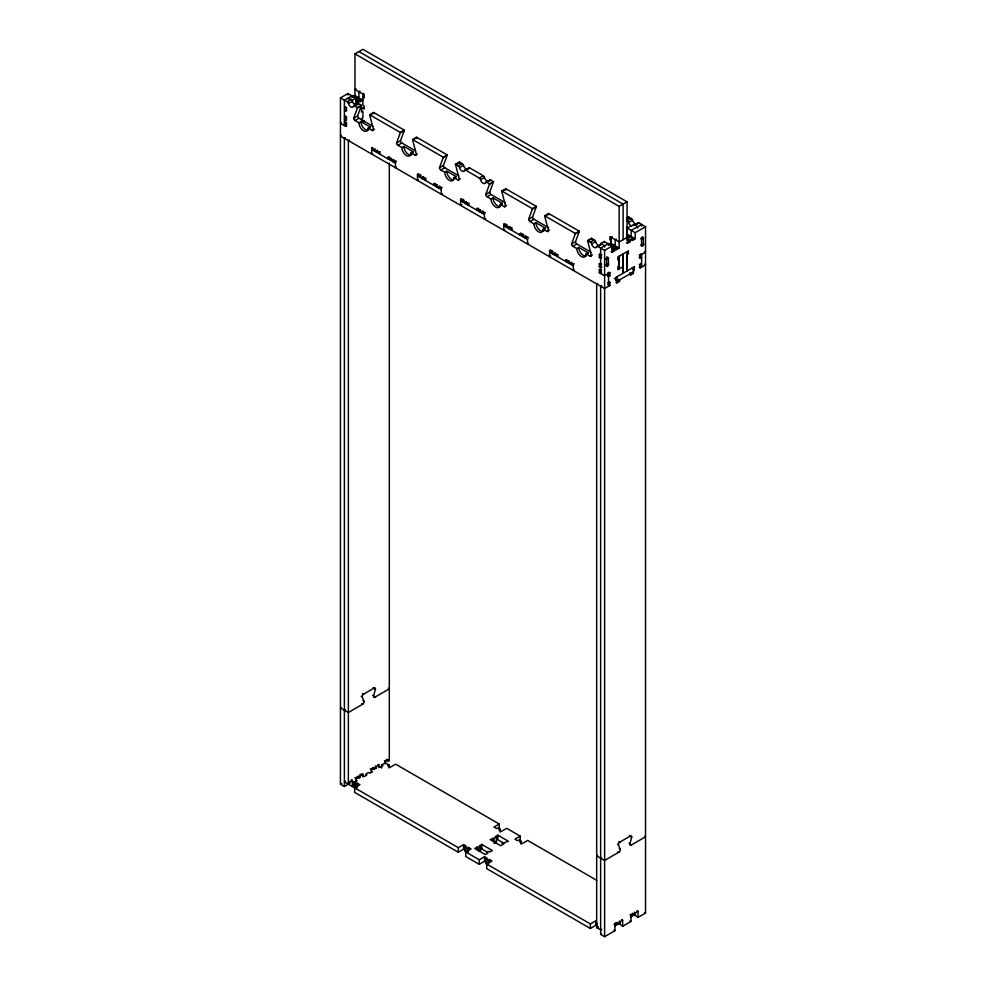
<?xml version="1.0" encoding="UTF-8"?>
<svg xmlns="http://www.w3.org/2000/svg" width="986" height="986" viewBox="0 0 986 986"><rect width="100%" height="100%" fill="white"/><g stroke="black" fill="none" stroke-linecap="round" stroke-linejoin="round"><path stroke-width="1.48" d="M611.221 244.516L611.221 240.448L609.903 239.684L609.903 236.64L619.146 241.977L619.146 248.078L616.509 249.606L615.51 249.027M615.942 282.341L616.94 282.908L616.94 279.851L614.29 278.335M619.146 268.919L619.146 256.212L619.812 255.83M627.071 237.404L627.071 201.81L619.146 206.394L619.146 241.977L628.6 236.529L628.6 237.762M623.115 239.684L623.115 204.102L358.941 51.592M629.598 274.453L630.584 275.032L633.222 273.504L634.553 266.639L615.621 277.571L615.621 280.616L616.94 279.851M388.311 688.29L389.31 688.869L374.914 697.176A1.873 1.085 -60 0 1 373.669 695.833L375.432 689.3A1.873 1.085 -60 0 0 374.175 688.068L373.176 687.501M644.561 836.227L645.547 836.806L631.151 845.113A1.873 1.085 -60 0 1 629.918 843.769L631.681 837.237A1.873 1.085 -60 0 0 630.411 836.005L629.425 835.438M353.666 118.209L357.388 108.09L361.344 105.798L357.622 115.917L353.666 118.209A1.873 1.085 60 0 0 354.985 120.502L358.953 122.782A6.532 3.771 60 0 0 363.575 130.793A6.532 3.771 60 0 0 368.197 128.118L370.181 126.984L360.925 121.648L358.953 122.782M401.857 147.555L403.829 146.409L413.085 151.745L411.1 152.892A6.532 3.771 60 0 1 406.478 155.566A6.532 3.771 60 0 1 401.857 147.555L397.888 145.275A1.873 1.085 60 0 1 396.569 142.982L400.291 132.851A1.873 1.085 60 0 0 400.341 132.457L404.309 130.164L373.669 112.466L369.701 114.758A1.873 1.085 60 0 0 369.762 115.226L373.472 129.647A1.873 1.085 60 0 1 372.153 130.411L368.197 128.118M396.569 142.982L400.538 140.69L404.248 130.571A1.873 1.085 60 0 0 404.309 130.164M444.76 172.328L446.744 171.182L455.988 176.519L454.004 177.665A6.532 3.771 60 0 1 449.382 180.339A6.532 3.771 60 0 1 444.76 172.328L440.791 170.036A1.873 1.085 60 0 1 439.473 167.756L443.195 157.624A1.873 1.085 60 0 0 443.244 157.218L447.213 154.938L416.573 137.239L412.604 139.531A1.873 1.085 60 0 0 412.666 140L416.388 154.42A1.873 1.085 60 0 1 415.057 155.184L411.1 152.892M439.473 167.756L443.441 165.463L447.163 155.344L443.195 157.624M485.753 194.464L489.463 184.345L493.431 182.053L489.709 192.184L485.753 194.464A1.873 1.085 60 0 0 487.072 196.756L491.028 199.049A6.532 3.771 60 0 0 495.65 207.048A6.532 3.771 60 0 0 500.272 204.385L502.256 203.239L493.012 197.903L491.028 199.049M533.931 223.81L535.916 222.676L545.159 228.012L543.187 229.146A6.532 3.771 60 0 1 538.553 231.821A6.532 3.771 60 0 1 533.931 223.81L529.975 221.53A1.873 1.085 60 0 1 528.656 219.237L532.378 209.118A1.873 1.085 60 0 0 532.428 208.712L536.396 206.419L505.744 188.733L501.788 191.013A1.873 1.085 60 0 0 501.837 191.481L505.559 205.901A1.873 1.085 60 0 1 504.24 206.666L500.272 204.385M528.656 219.237L532.613 216.945L536.335 206.826A1.873 1.085 60 0 0 536.396 206.419M576.835 248.583L578.819 247.437L588.063 252.773L586.091 253.92A6.532 3.771 60 0 1 581.469 256.594A6.532 3.771 60 0 1 576.835 248.583L572.878 246.303A1.873 1.085 60 0 1 571.56 244.01L575.282 233.879A1.873 1.085 60 0 0 575.331 233.485L579.3 231.192L548.647 213.494L544.691 215.786A1.873 1.085 60 0 0 544.74 216.254L548.462 230.675A1.873 1.085 60 0 1 547.144 231.439L543.187 229.146M571.56 244.01L575.516 241.718L579.238 231.599A1.873 1.085 60 0 0 579.3 231.192M619.664 241.681L618.9 241.829M359.274 101.09L360.272 101.669L362.91 100.141L354.985 95.568L354.985 53.873L362.91 49.3L627.071 201.81M353.284 785.916L352.322 786.471L352.322 780.37L349.685 781.898L349.685 783.426L344.397 786.471L340.441 784.19L340.441 97.861L347.922 93.547L355.847 98.119L355.847 104.22L354.849 103.641M362.91 97.084L364.228 97.848L364.228 94.804L354.985 89.467L356.032 88.863M360.272 101.669L360.272 100.141L352.347 95.568L344.397 100.153L344.397 125.567L346.715 124.236M359.989 91.143L358.941 91.747L358.941 97.848L356.796 99.093M352.507 96.998L354.985 95.568M340.441 97.861L347.183 101.755L351.152 99.475A1.873 1.085 60 0 1 352.396 101.201A3.734 2.157 60 0 0 354.886 104.676A3.734 2.157 60 0 0 357.376 104.085A1.873 1.085 60 0 1 358.621 103.789L361.406 105.391A1.873 1.085 60 0 1 361.369 105.699M348.366 99.192L348.366 97.861L352.359 100.128L356.303 97.848L356.303 99.093M363.957 93.436L362.91 94.04L362.91 105.219L364.228 105.983L364.228 109.039L361.591 107.511M347.183 101.755A1.873 1.085 60 0 1 348.428 103.493L352.396 101.201M345.383 106.698L344.397 107.264L345.716 108.029L346.715 107.462M355.515 99.45L358.485 101.164L360.272 100.141M355.847 104.22L358.485 102.692L358.485 101.164M348.428 103.493A3.734 2.157 60 0 0 350.917 106.969A3.734 2.157 60 0 0 353.407 106.365L357.376 104.085M345.383 108.608L346.382 109.175L344.397 110.321L345.716 111.085L346.715 110.506M353.407 106.365A1.873 1.085 60 0 1 354.652 106.069L358.621 103.789M357.413 107.992A1.873 1.085 60 0 0 357.437 107.684L361.406 105.391M345.63 115.954L344.397 116.668L345.716 117.433L346.715 116.866M364.389 107.412L361.591 109.039L361.591 112.084L362.91 111.319L362.91 117.938L361.591 118.69L361.591 120.797M346.628 118.431L344.397 119.725L345.716 120.489L346.715 119.91M341.427 122.708L340.441 123.287L345.716 126.331L346.715 125.764M345.63 121.808L344.397 122.523L345.716 123.287L346.715 122.708M354.985 120.502L358.953 118.209L373.152 126.405M369.762 115.226L373.719 112.934A1.873 1.085 60 0 1 373.669 112.466M363.156 120.834L363.896 120.415M341.427 135.415L340.441 135.994L604.603 288.504L609.878 285.459L609.878 282.403L608.892 281.836M345.396 137.707L344.397 138.274L344.397 786.471M349.352 139.987L348.366 140.567L348.366 784.19M372.153 130.411L374.47 129.08M372.683 153.471L371.697 154.038L371.697 147.937L372.683 147.37M400.291 132.851L404.248 130.571M371.697 147.937L374.335 149.465L375.321 148.886M375.321 150.414L374.335 150.994L374.335 149.465M378.02 151.4L376.541 152.263L376.541 150.735L377.527 150.168M376.541 150.735L379.179 152.263L380.165 151.684M380.165 153.212L379.179 153.779L379.179 152.263M397.888 145.275L401.857 142.982L415.562 150.895M412.666 140L416.622 137.707A1.873 1.085 60 0 1 416.573 137.239M389.421 157.403L389.975 157.723L387.979 158.869L387.979 157.341L388.977 156.774M387.979 157.341L390.629 158.869L391.615 158.302M391.615 159.818L390.629 160.398L390.629 158.869M394.807 160.521L392.822 161.667L392.822 160.139L393.821 159.572M392.822 160.139L395.472 161.667L396.458 161.088M415.057 155.184L417.374 153.853M396.458 167.189L395.472 167.768L395.472 161.667M418.471 179.908L417.485 180.475L417.485 174.374L418.471 173.807M420.135 174.374L417.497 175.89L441.272 189.62M417.485 174.374L420.122 175.902L421.121 175.323M421.121 176.851L420.122 177.418L420.122 175.902M424.559 177.406L422.328 178.7L422.328 177.172L423.314 176.593M422.328 177.172L424.966 178.7L425.964 178.121M440.791 170.036L444.76 167.756L458.958 175.952M425.964 179.649L424.966 180.216L424.966 178.7M454.004 177.665L457.972 179.957A1.873 1.085 60 0 0 459.291 179.193L455.569 164.773A1.873 1.085 60 0 1 455.507 164.305L459.476 162.012L462.261 163.627A1.873 1.085 60 0 1 463.506 165.352A3.734 2.157 60 0 0 466.772 169.148M455.569 164.773L459.525 162.48A1.873 1.085 60 0 1 459.476 162.012M455.507 164.305L458.293 165.907L462.261 163.627M458.293 165.907A1.873 1.085 60 0 1 459.538 167.645L463.506 165.352M436.33 184.357A1.405 0.813 0 0 1 435.763 184.16L433.778 185.306L433.778 183.778L434.764 183.211M433.778 183.778L436.416 185.306L437.402 184.727M459.538 167.645A3.734 2.157 60 0 0 462.04 171.12A3.734 2.157 60 0 0 464.529 170.516L468.486 168.236A1.873 1.085 60 0 1 469.73 167.94L483.226 175.73A1.873 1.085 60 0 1 484.471 177.468A3.734 2.157 60 0 0 488.489 181.251M437.402 186.255L436.416 186.835L436.416 185.306M464.529 170.516A1.873 1.085 60 0 1 465.774 170.221L469.73 167.94M440.841 186.81L438.622 188.104L438.622 186.576L439.608 186.009M438.622 186.576L441.26 188.104L442.246 187.525M457.972 179.957L460.277 178.614M442.246 193.626L441.26 194.205L441.26 188.104M465.774 170.221L479.27 178.01L483.226 175.73M479.27 178.01A1.873 1.085 60 0 1 480.515 179.748L484.471 177.468M480.515 179.748A3.734 2.157 60 0 0 483.004 183.223A3.734 2.157 60 0 0 485.494 182.632L489.45 180.339A1.873 1.085 60 0 1 490.695 180.044L493.481 181.646A1.873 1.085 60 0 1 493.456 181.966M485.494 182.632A1.873 1.085 60 0 1 486.739 182.324L490.695 180.044M461.867 204.669L460.635 205.384L460.635 199.283L461.621 198.716M463.272 199.283L460.635 200.811L484.409 214.541M489.487 184.246A1.873 1.085 60 0 0 489.524 183.938L493.481 181.646M460.635 199.283L463.272 200.811L464.258 200.232M464.258 201.76L463.272 202.34L463.272 200.811M467.204 202.611L465.478 203.609L465.478 202.081L466.464 201.514M465.478 202.081L468.116 203.609L469.102 203.03M469.102 204.558L468.116 205.125L468.116 203.609M487.072 196.756L491.028 194.464L505.226 202.66M501.837 191.481L505.806 189.201A1.873 1.085 60 0 1 505.744 188.733M478.654 209.217L476.916 210.215L476.916 208.687L477.914 208.12M476.916 208.687L479.566 210.215L480.552 209.648M480.552 211.164L479.566 211.744L479.566 210.215M483.744 211.867L481.76 213.013L481.76 211.485L482.758 210.918M481.76 211.485L484.409 213.013L485.395 212.434M504.24 206.666L506.545 205.334M485.642 218.399L484.409 219.114L484.409 213.013M504.77 229.726L503.772 230.293L503.772 224.192L504.77 223.625M532.378 209.118L536.335 206.826M506.434 224.192L503.784 225.72L527.559 239.438M503.772 224.192L506.422 225.72L507.408 225.153M507.408 226.669L506.422 227.248L506.422 225.72M510.847 227.224L508.616 228.518L508.616 226.99L509.614 226.423M508.616 226.99L511.266 228.518L512.252 227.939M512.252 229.467L511.266 230.046L511.266 228.518M529.975 221.53L533.931 219.237L547.637 227.15M544.74 216.254L548.709 213.962A1.873 1.085 60 0 1 548.647 213.494M521.68 234.2L520.066 235.124L520.066 233.596L521.052 233.029M520.066 233.596L522.703 235.124L523.702 234.557M523.702 236.073L522.703 236.652L522.703 235.124M527.14 236.64L524.909 237.922L524.909 236.393L525.895 235.827M524.909 236.393L527.547 237.922L528.545 237.355M547.144 231.439L549.461 230.108M528.545 243.456L527.547 244.023L527.547 237.922M575.282 233.879L579.238 231.599M550.804 256.015L549.559 256.73L549.559 250.629L550.804 249.914M552.222 250.629L549.572 252.145L573.347 265.875M549.559 250.629L552.209 252.157L553.195 251.59M553.195 253.106L552.209 253.685L552.209 252.157M556.141 253.957L554.403 254.955L554.403 253.427L555.401 252.86M554.403 253.427L557.053 254.955L558.039 254.376M572.878 246.303L576.835 244.01L591.045 252.206M558.162 255.83L557.053 256.483L557.053 254.955M587.594 240.559L591.551 238.267L594.348 239.881A1.873 1.085 60 0 1 595.593 241.619A3.734 2.157 60 0 0 598.083 245.083A3.734 2.157 60 0 0 600.573 244.491A1.873 1.085 60 0 1 601.817 244.195L597.849 246.475A1.873 1.085 60 0 0 596.604 246.783A3.734 2.157 60 0 1 594.114 247.375A3.734 2.157 60 0 1 591.625 243.899A1.873 1.085 60 0 0 590.38 242.162L587.594 240.559A1.873 1.085 60 0 0 587.644 241.028L591.366 255.448A1.873 1.085 60 0 1 590.047 256.212L586.091 253.92M626.578 218.054L628.563 216.908L631.348 218.51A1.873 1.085 60 0 1 632.593 220.248A3.734 2.157 60 0 0 635.083 223.723A3.734 2.157 60 0 0 637.572 223.132A1.873 1.085 60 0 1 638.817 222.824L645.547 226.731L645.547 913.061L638.065 917.387L634.097 914.527M587.644 241.028L591.612 238.735A1.873 1.085 60 0 1 591.551 238.267M626.628 218.522L628.612 217.376A1.873 1.085 60 0 1 628.563 216.908M590.38 242.162L594.348 239.881M626.689 220.396L627.379 220.802L631.348 218.51M591.625 243.899L595.593 241.619M627.379 220.802A1.873 1.085 60 0 1 628.624 222.54L632.593 220.248M567.468 260.637L565.853 261.561L565.853 260.033L566.851 259.466M565.853 260.033L568.503 261.561L569.489 260.994M611.098 251.578L612.084 252.157L612.084 246.056L604.159 241.484L600.671 243.493L604.64 245.773M612.269 236.8L611.221 237.404L611.221 243.505L619.146 248.078M627.269 228.136L635.194 232.708L635.194 238.809L627.269 234.237L627.269 228.136L633.702 224.426L637.659 226.718L637.634 228.062M596.604 246.783L600.573 244.491M637.572 223.132L633.604 225.412A1.873 1.085 60 0 1 634.848 225.116L638.817 222.824M569.489 262.51L568.503 263.089L568.503 261.561M572.435 263.361L570.697 264.359L570.697 262.831L571.695 262.264M616.509 249.606L616.509 248.078L608.584 243.505L600.634 248.09L600.634 273.504L601.633 272.937M616.225 239.093L615.19 239.684L615.19 245.785L613.045 247.03M570.697 262.831L573.334 264.359L574.333 263.78M608.917 244.836L611.221 243.505M626.615 234.619L627.269 234.237M590.047 256.212L592.364 254.881M597.849 246.475L604.603 250.382L612.54 245.785L612.54 247.03M635.194 232.708L645.547 226.731M601.633 257.679L600.634 258.258L599.315 257.494L599.315 254.437L600.301 253.87M629.586 237.478L631.237 236.529L631.237 230.428L641.603 224.438L641.578 226.04M574.333 269.881L573.334 270.46L573.334 264.359M601.879 254.487L600.634 255.201L599.315 254.437M599.315 257.494L601.053 256.496M611.751 247.387L614.722 249.101L616.509 248.078M626.665 238.205L630.14 240.214L632.556 238.809L632.556 240.337L631.57 239.758M612.084 252.157L614.722 250.629L614.722 249.101M626.504 242.692L627.49 243.259L630.14 241.73L630.14 240.214M632.556 240.337L635.194 238.809M601.879 266.947L600.634 267.662L599.315 266.898L599.315 263.854L600.301 263.274M601.633 264.038L600.634 264.605L599.315 263.854M599.315 266.898L601.053 265.9M607.573 275.981L608.559 276.561L609.878 275.797L609.878 272.74L604.603 275.797L599.315 272.74L599.315 269.696L600.301 269.129M643.562 244.405L642.576 243.825L643.587 244.392A1.405 0.813 -60 0 1 642.576 246.118A1.405 0.813 -60 0 1 641.578 245.551L641.578 239.006A1.417 0.813 -60 0 1 643.192 237.478L643.562 244.405L641.603 245.539L640.592 244.972M601.633 269.881L600.634 270.46L599.315 269.696M599.315 272.74L601.053 271.742M639.273 254.634L640.259 255.201L645.559 252.145L644.561 251.578M623.115 266.639L617.828 269.683L617.828 266.639L619.146 265.875L619.146 259.256L617.828 260.021L617.828 256.976L628.39 250.875L628.39 253.92L627.071 254.684L627.071 270.953L627.071 251.64M639.273 257.679L640.259 258.258L641.578 257.494L639.359 256.212M597.676 283.352L596.678 283.931L596.678 927.555L600.881 929.983M601.633 285.644L600.634 286.223L600.634 934.408L604.603 936.7L614.944 930.722L614.944 924.621L617.593 923.106L617.593 924.621L615.363 923.34M609.878 282.403L608.559 283.167L607.573 282.6M639.273 264.297L640.259 264.864L641.578 264.1L640.592 263.533M639.273 267.342L640.259 267.921L645.559 264.852L644.561 264.297M616.94 282.908L619.578 281.38L619.578 279.851L618.592 279.284M341.329 707.406L340.441 707.923L348.366 712.508L362.749 704.189A1.873 1.085 -60 0 0 363.994 701.428L362.232 696.929A1.873 1.085 -60 0 1 363.489 694.23L374.175 688.068M344.397 710.216L345.297 709.698M340.441 784.19L341.772 783.414M345.47 781.282L344.397 781.898L458.293 847.652L463.58 844.608L466.218 846.136L464.899 846.9L464.899 851.473L466.218 850.708L463.58 849.18L458.293 852.237L354.652 792.399L354.652 787.814L359.939 784.77L357.302 783.241L355.971 784.006L352.322 781.898L354.529 782.157L357.166 780.629L355.847 779.864M354.849 777.769L355.847 778.336L358.485 776.82L358.485 778.336L356.501 777.19M359.274 775.218L360.272 775.785L362.91 774.256L362.91 776.931M370.268 768.87L371.254 769.437L373.891 767.921L373.891 769.437L372.166 768.439M375.321 765.949L376.319 766.516L378.957 765L378.957 767.663M384.355 760.736L385.341 761.303L387.979 759.787L387.979 761.303L389.31 760.551L389.31 163.047M358.485 778.336L360.272 777.313L360.272 775.785M373.891 769.437L376.319 768.045L376.319 766.516M381.607 768.045L381.607 765L385.341 762.831M389.002 767.995L389.002 764.939L387.671 765.703L390.32 767.231L395.596 764.175L499.249 824.013L499.249 828.597M499.249 824.013L493.961 827.069L496.599 828.597L497.918 827.833L500.112 829.09L500.112 832.147M464.899 846.9L467.093 848.157L468.412 847.393L471.049 848.921L465.774 851.966L465.774 856.551L479.27 864.34L484.545 861.283L487.195 862.812L485.864 863.576L485.864 859.003L487.195 858.239L484.545 856.711L479.27 859.767L465.774 851.966M500.112 829.09L498.793 829.855L501.43 831.383L506.718 828.326L520.214 836.128L520.214 840.701M480.465 846.703L478.678 847.738L477.36 846.974L474.722 848.49L485.285 854.591L487.922 853.075L486.603 852.311L488.39 851.275L489.709 852.04L492.347 850.524L481.784 844.423L479.147 845.939L480.465 846.703L480.465 851.275L479.147 850.524L481.784 848.995L487.072 852.04M496.513 837.434L490.128 839.604L500.691 845.705L503.341 844.176L502.022 843.412L508.394 841.255L497.831 835.154L495.194 836.67L496.513 837.434L496.513 842.019L494.097 843.412M520.214 836.128L514.926 839.172L517.564 840.701L518.895 839.936L521.076 841.206L521.076 844.25M485.864 859.003L488.058 860.26L489.376 859.496L492.026 861.024L486.739 864.081L486.739 868.654L590.38 928.492L595.667 925.435L595.667 920.862L590.38 923.919L485.864 863.576M521.076 841.206L519.758 841.958L522.395 843.486L527.683 840.442L596.776 880.325M597.578 855.343L596.678 855.86L604.603 860.445L618.998 852.126A1.873 1.085 -60 0 0 620.231 849.365L618.468 844.866A1.873 1.085 -60 0 1 619.738 842.167L630.411 836.005M600.634 858.153L601.534 857.635M596.678 927.555L597.75 926.926M598.305 926.963L596.986 927.727L596.986 923.155M600.634 929.835L601.707 929.219M619.023 921.134L620.009 921.7L622.647 920.172L622.647 926.273L618.69 923.414M630.005 914.786L630.991 915.353L633.641 913.837L633.641 915.353L631.41 914.071M634.429 912.235L635.415 912.802L638.065 911.286L638.065 917.387M600.634 934.408L601.497 933.915M614.685 925.731L620.009 923.229L620.009 921.7M630.498 916.314L631.237 916.746L635.415 914.33L635.415 912.802M622.647 926.273L630.991 921.454L630.991 915.353M608.263 257.556L608.559 264.605A1.405 0.813 -60 0 1 607.573 266.331A1.405 0.813 -60 0 1 606.587 265.752L605.589 265.185M354.985 53.873L619.146 206.394M642.33 237.145L643.562 237.86M642.096 237.182L643.587 238.033L641.603 239.179L640.592 238.427M626.615 235.383L632.556 238.809M626.504 236.591L627.49 237.158L627.49 243.259M626.665 239.734L630.14 241.73M640.617 253.858L641.603 254.437L641.603 267.144L639.643 266.01M355.515 100.979L358.485 102.692M611.751 248.916L614.722 250.629M354.652 106.069L357.437 107.684M369.701 114.758L400.341 132.457M412.604 139.531L443.256 157.218M486.739 182.324L489.524 183.938M501.788 191.013L532.428 208.712M544.691 215.786L575.331 233.485M631.903 268.167L634.553 269.696M606.834 257.063L608.559 258.073M606.834 257.26L608.559 258.258L606.587 259.404L605.589 258.825M631.496 272.506L633.222 273.504M345.383 108.411L346.382 108.99L346.382 110.358M605.589 258.64L606.587 259.207L606.587 265.752L608.559 264.605L607.573 264.038M629.598 272.925L630.584 273.504L630.584 275.032M547.883 227.298L548.635 227.717M361.591 120.218L364.228 121.746M608.892 272.173L609.878 272.74M607.573 272.937L608.559 273.504L608.559 286.223M607.906 274.65L609.878 275.797M617.84 280.381L619.578 281.38M435.208 183.84L435.75 185.306M477.803 208.44L478.9 209.069M607.906 284.313L609.878 285.459M371.71 149.453L395.485 163.183M374.446 688.733L375.432 689.3M630.436 836.522L631.681 837.237M372.683 695.266L373.669 695.833M628.92 843.203L629.918 843.769M373.916 696.597L374.914 697.176M630.165 844.546L631.151 845.113M362.503 693.663L363.489 694.23M618.74 841.6L619.738 842.167M361.233 696.35L362.232 696.929M617.482 844.299L618.468 844.866M363.008 700.849L363.994 701.428M619.245 848.786L620.231 849.365M361.763 703.622L362.749 704.189M618 851.559L618.998 852.126M386.993 759.208L387.979 759.787M388.311 759.972L389.31 760.551M386.007 760.169L387.979 761.303M385.095 762.696L389.002 764.939M644.561 912.494L645.547 913.061M637.067 910.707L638.065 911.286M381.607 765L382.925 765.752L380.276 767.281L378.957 766.516M377.971 764.421L378.957 765M634.183 913.615L635.415 914.33M632.642 913.258L633.641 913.837M375.321 767.478L376.319 768.045M372.905 767.342L373.891 767.921M504.438 843.535L497.831 839.727L497.831 835.154M495.194 841.255L496.513 842.019M371.254 770.966L372.572 771.73L369.935 773.258L368.616 772.494L365.547 774.256L366.866 775.021L364.228 776.549L360.272 774.256M630.005 920.887L630.991 921.454M621.661 919.605L622.647 920.172M361.924 773.69L362.91 774.256M619.023 922.662L620.009 923.229M616.595 922.526L617.593 923.106M359.274 776.734L360.272 777.313M613.958 924.055L614.944 924.621M357.499 776.241L358.485 776.82M613.958 930.155L614.944 930.722M351.336 779.803L352.322 780.37M348.687 781.331L349.685 781.898M348.44 782.711L349.685 783.426M628.612 217.376L628.846 218.276M626.517 226.879L626.973 228.678M591.612 238.735L591.846 239.635M548.709 213.962L548.943 214.874M505.806 189.201L506.04 190.101M459.525 162.48L459.759 163.38M416.622 137.707L416.856 138.607M373.719 112.934L373.953 113.846M640.259 255.201L640.259 258.258M640.259 264.864L640.259 267.921M633.222 267.403L633.222 271.976L616.94 281.38L616.94 276.807M631.237 914.453L631.237 916.746M615.19 922.958L615.19 926.014M608.584 243.505L608.584 244.738M608.128 243.764L608.128 244.91M604.603 245.797L604.603 247.141M604.603 250.382L604.603 936.7M604.159 241.484L604.159 242.618M590.38 923.919L590.38 928.492M567.85 260.698L567.837 261.561M522.062 234.261L522.05 235.124M494.097 838.839L494.097 841.884M492.766 838.075L492.766 841.12M489.376 859.496L489.376 862.553M488.058 860.26L488.058 864.845M484.545 856.711L484.545 861.283M481.784 844.423L481.784 848.995M479.27 859.767L479.27 864.34M478.678 847.738L478.678 850.782M477.36 846.974L477.36 850.018M468.412 847.393L468.412 851.966M467.093 848.157L467.093 851.214M463.58 844.608L463.58 849.18M458.293 847.652L458.293 852.237M385.341 761.303L385.341 763.977M371.254 769.437L371.254 772.395M357.302 783.241L357.302 787.826M355.971 784.006L355.971 788.578M355.847 778.336L355.847 782.44M354.985 103.703L354.985 106.525M354.529 782.157L354.529 786.729L353.198 785.965L353.198 781.393M352.347 95.568L352.347 96.801M352.359 100.128L352.359 102.322M351.879 95.827L351.879 97.257M347.922 93.547L347.922 94.976M345.716 108.029L345.716 111.085M345.716 117.433L345.716 120.489M345.716 123.287L345.716 126.331M523.048 234.212A1.405 0.813 0 0 1 522.629 234.175M631.706 226.275A3.734 2.157 60 0 1 628.624 222.54M576.835 244.01A1.873 1.085 60 0 1 575.516 241.718M533.931 219.237A1.873 1.085 60 0 1 532.613 216.945M491.028 194.464A1.873 1.085 60 0 1 489.709 192.184M489.45 180.339A3.734 2.157 60 0 1 489.081 180.931M468.486 168.236A3.734 2.157 60 0 1 467.524 169.148M444.76 167.756A1.873 1.085 60 0 1 443.441 165.463M447.213 154.938A1.873 1.085 60 0 1 447.176 155.246M401.857 142.982A1.873 1.085 60 0 1 400.538 140.69M358.953 118.209A1.873 1.085 60 0 1 357.622 115.917M368.086 130.238A6.532 3.771 60 0 1 363.353 127.736A6.532 3.771 60 0 1 360.925 121.648M370.181 126.984A6.532 3.771 60 0 1 370.095 127.909M411.729 154.74A6.532 3.771 60 0 1 406.688 152.99A6.532 3.771 60 0 1 403.829 146.409M413.085 151.745A6.532 3.771 60 0 1 412.998 152.682M453.893 179.785A6.532 3.771 60 0 1 449.16 177.283A6.532 3.771 60 0 1 446.744 171.182M455.988 176.519A6.532 3.771 60 0 1 455.803 177.887M500.543 206.394A6.532 3.771 60 0 1 495.65 204.238A6.532 3.771 60 0 1 493.012 197.903M502.256 203.239A6.532 3.771 60 0 1 502.084 204.607M543.804 230.995A6.532 3.771 60 0 1 538.775 229.245A6.532 3.771 60 0 1 535.916 222.676M545.159 228.012A6.532 3.771 60 0 1 545.085 228.937M586.362 255.941A6.532 3.771 60 0 1 581.457 253.784A6.532 3.771 60 0 1 578.819 247.437M588.063 252.773A6.532 3.771 60 0 1 587.989 253.71M346.32 109.002A1.417 0.813 -60 0 1 346.616 108.238M606.513 259.232A1.417 0.813 -60 0 1 608.189 257.679M623.115 253.92L623.115 273.245L623.115 253.92"/></g></svg>
